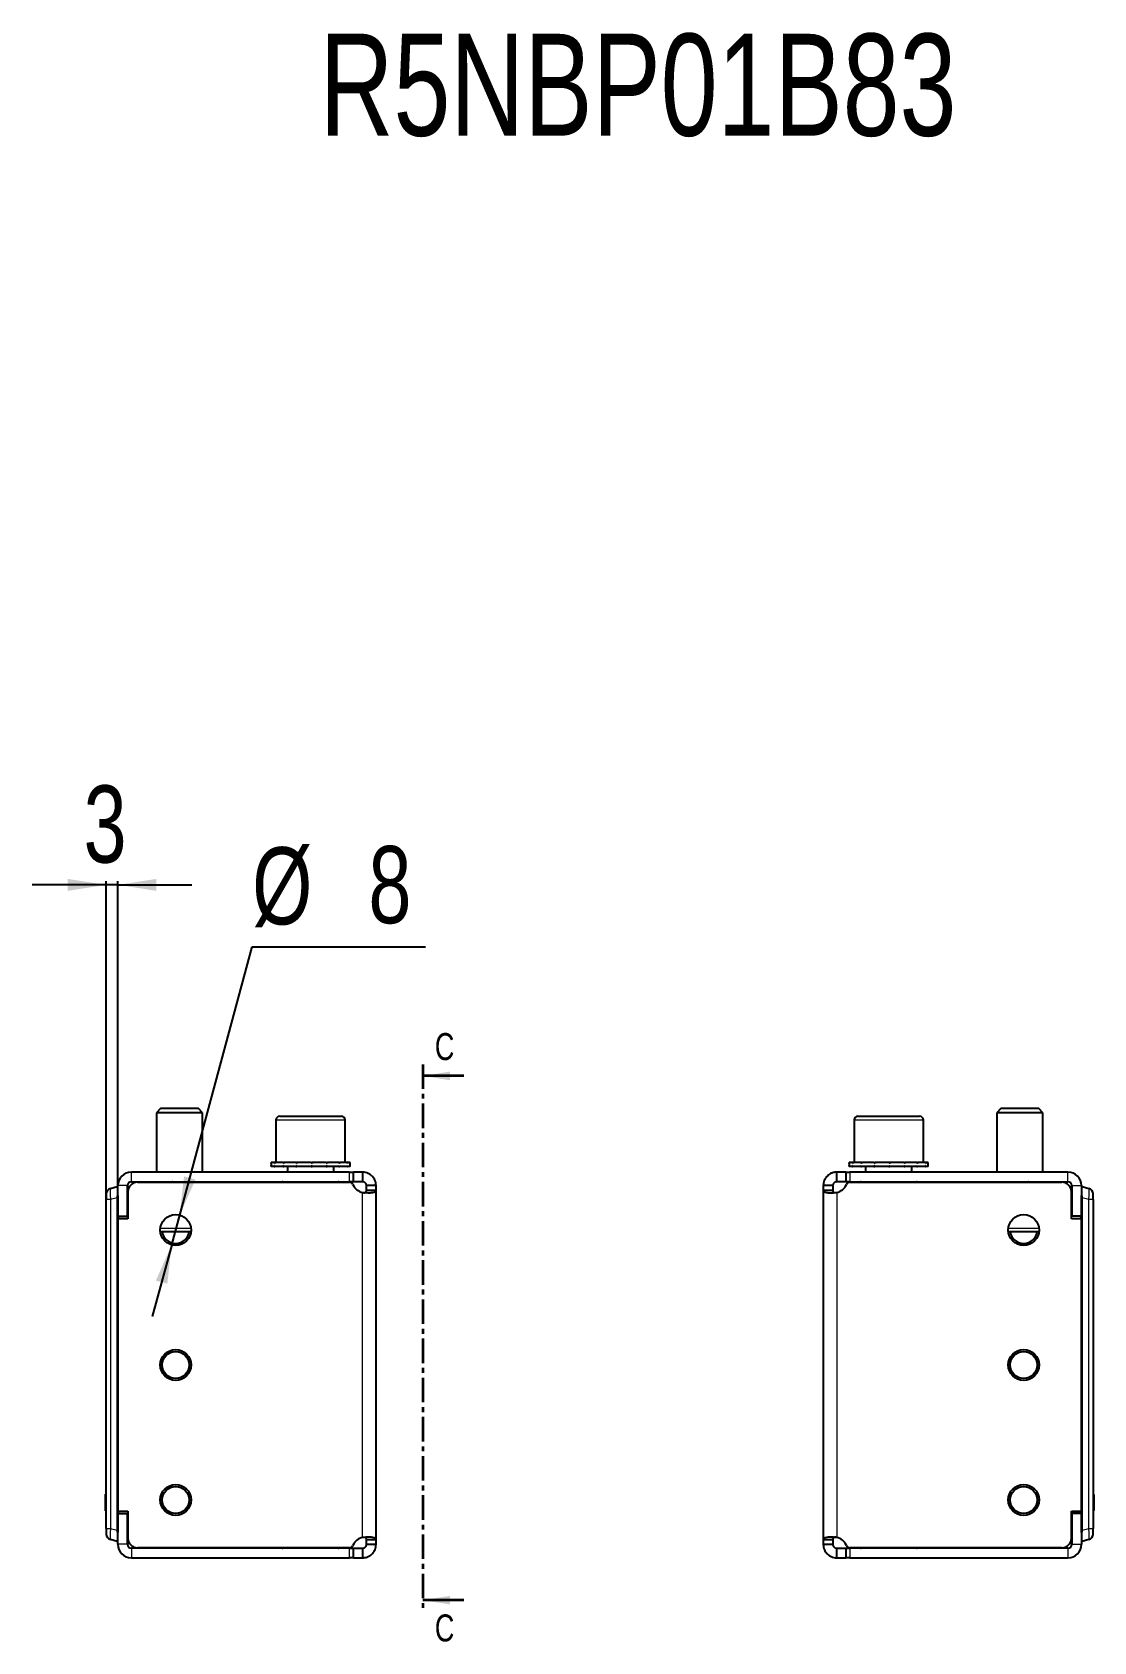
# Model space of a CAD drawing. Header units: millimetres. Extents: x -438 to 2930, y -370 to 591.
# Drawn here: x 961.7 to 1237.2, y 173.2 to 590.6 of the extents above; entities that cross this region are included whole.
import ezdxf

# ---------------------------------------------------------------- set-up
doc = ezdxf.new("R2010")
doc.units = ezdxf.units.MM
doc.linetypes.add('CENTER', pattern=[10.16, 6.35, -1.27, 1.27, -1.27])
doc.layers.add('FORMAT', color=7, linetype='Continuous')
doc.styles.add('SLDTEXTSTYLE0', font='TXT', dxfattribs={"width": 0.75})
doc.dimstyles.new('SLDDIMSTYLE1', dxfattribs={"dimtxt": 20, "dimasz": 10, "dimexe": 0, "dimexo": 0.0625, "dimgap": 5, "dimtad": 2, "dimdec": 1, "dimrnd": 1e-09, "dimzin": 12, "dimdsep": 46, "dimtxsty": 'SLDTEXTSTYLE0', "dimsah": 1, "dimcen": 0.09, "dimadec": 0, "dimazin": 3, "dimtfac": 1, "dimtmove": 0, "dimatfit": 0, "dimfxl": 0, "dimfrac": 2, "dimtolj": 1, "dimtzin": 12, "dimarcsym": 0})
doc.dimstyles.new('SLDDIMSTYLE2', dxfattribs={"dimtxt": 20, "dimasz": 10, "dimexe": 0, "dimexo": 0.0625, "dimgap": 5, "dimtad": 0, "dimtih": 1, "dimtoh": 1, "dimdec": 1, "dimrnd": 1e-09, "dimzin": 12, "dimdsep": 46, "dimtxsty": 'SLDTEXTSTYLE0', "dimsah": 1, "dimcen": 0, "dimadec": 0, "dimazin": 3, "dimtfac": 1, "dimtmove": 0, "dimatfit": 3, "dimfxl": 0, "dimfrac": 2, "dimtolj": 1, "dimtzin": 12, "dimarcsym": 0})

# ---------------------------------------------------------------- blocks, each defined once
blk = doc.blocks.new('_D_4')
at = {"layer": 'FORMAT'}
for p, q in [((980.96, 369.45), (961.73, 369.45)), ((980.96, 287.86), (980.96, 370.45)), ((983.96, 369.45), (980.96, 369.45)), ((983.96, 282.86), (983.96, 370.45)), ((983.96, 369.45), (1003.19, 369.45))]:
    blk.add_line(p, q, dxfattribs=at)
for points in [[(980.96, 369.45), (970.96, 370.99), (970.96, 367.91)], [(983.96, 369.45), (993.96, 367.91), (993.96, 370.99)]]:
    blk.add_solid(points, dxfattribs=at)
at = {"layer": 'FORMAT', "insert": (975.07, 395.23), "char_height": 20, "attachment_point": 1, "style": 'SLDTEXTSTYLE0'}
blk.add_mtext('3', dxfattribs=at)
blk = doc.blocks.new('_D_5')
at = {"layer": 'FORMAT'}
for p, q in [((1000, 283.81), (1018.81, 353.42)), ((1018.81, 353.42), (1063.75, 353.42)), ((997.92, 276.09), (1000, 283.81)), ((997.92, 276.09), (992.9, 257.52))]:
    blk.add_line(p, q, dxfattribs=at)
for points in [[(1000, 283.81), (1004.1, 293.06), (1001.13, 293.86)], [(997.92, 276.09), (993.83, 266.83), (996.8, 266.03)]]:
    blk.add_solid(points, dxfattribs=at)
at = {"layer": 'FORMAT', "char_height": 20, "attachment_point": 1, "style": 'SLDTEXTSTYLE0'}
for s, insert in [('%%c', (1018.81, 379.2)), ('8', (1048.97, 379.51))]:
    blk.add_mtext(s, dxfattribs=dict(at, insert=insert))

msp = doc.modelspace()

# ---------------------------------------------------------------- linework, layer by layer
at = {"color": 7, "linetype": 'CENTER', "lineweight": 35}
msp.add_line((1063.11, 322.91), (1063.11, 180.96), dxfattribs=at)
at = {"color": 7, "linetype": 'Continuous', "lineweight": 35}
for p, q in [((1073.75, 319.91), (1063.11, 319.91)), ((1073.75, 183.96), (1063.11, 183.96))]:
    msp.add_line(p, q, dxfattribs=at)
at = {"color": 7, "linetype": 'Continuous', "lineweight": 25}
for p, q in [((995.04, 311.45), (993.96, 310.37)), ((993.96, 310.37), (993.96, 294.95)), ((1005.96, 310.37), (993.96, 310.37)), ((1004.89, 311.45), (995.04, 311.45)), ((1005.96, 310.37), (1004.89, 311.45)), ((1005.96, 294.95), (1005.96, 310.37)), ((1025.96, 309.45), (1041.96, 309.45)), ((1175.96, 309.45), (1191.96, 309.45)), ((1213.04, 311.45), (1211.96, 310.37)), ((1211.96, 310.37), (1211.96, 294.95)), ((1223.96, 310.37), (1211.96, 310.37)), ((1222.89, 311.45), (1213.04, 311.45)), ((1223.96, 310.37), (1222.89, 311.45)), ((1223.96, 294.95), (1223.96, 310.37)), ((1024.96, 308.45), (1024.96, 297.45)), ((1042.96, 297.45), (1042.96, 308.45)), ((1174.96, 308.45), (1174.96, 297.45)), ((1192.96, 297.45), (1192.96, 308.45)), ((1023.71, 297.45), (1023.71, 296.45)), ((1023.71, 297.45), (1023.72, 297.45)), ((1023.71, 296.45), (1023.72, 296.45)), ((1023.72, 297.45), (1023.72, 297.2)), ((1024.55, 297.45), (1023.72, 297.45)), ((1023.72, 296.45), (1023.72, 296.7)), ((1024.55, 296.45), (1023.72, 296.45)), ((1024.55, 297.45), (1024.65, 297.45)), ((1024.55, 296.45), (1024.65, 296.45)), ((1024.65, 297.45), (1024.65, 297.2)), ((1026.81, 297.45), (1024.65, 297.45)), ((1024.65, 296.45), (1024.65, 296.7)), ((1026.81, 296.45), (1024.65, 296.45)), ((1026.81, 297.45), (1026.99, 297.45)), ((1026.81, 296.45), (1026.99, 296.45)), ((1026.99, 297.45), (1026.99, 297.2)), ((1030.17, 297.45), (1026.99, 297.45)), ((1026.99, 296.45), (1026.99, 296.7)), ((1030.17, 296.45), (1026.99, 296.45)), ((1027.96, 296.45), (1027.96, 294.95)), ((1030.17, 297.45), (1030.4, 297.45)), ((1030.17, 296.45), (1030.4, 296.45)), ((1030.4, 297.45), (1030.4, 297.2)), ((1034.1, 297.45), (1030.4, 297.45)), ((1030.4, 296.45), (1030.4, 296.7)), ((1034.1, 296.45), (1030.4, 296.45)), ((1034.1, 297.45), (1034.18, 297.45)), ((1034.1, 296.45), (1034.26, 296.45)), ((1034.26, 296.45), (1034.35, 296.45)), ((1034.3, 297.45), (1034.35, 297.45)), ((1034.35, 297.45), (1034.35, 297.2)), ((1038.01, 297.45), (1034.35, 297.45)), ((1034.35, 296.45), (1034.35, 296.7)), ((1038.01, 296.45), (1034.35, 296.45)), ((1038.01, 297.45), (1038.24, 297.45)), ((1038.01, 296.45), (1038.24, 296.45)), ((1038.24, 297.45), (1038.24, 297.2)), ((1041.31, 297.45), (1038.24, 297.45)), ((1038.24, 296.45), (1038.24, 296.7)), ((1041.31, 296.45), (1038.24, 296.45)), ((1039.96, 294.95), (1039.96, 296.45)), ((1041.31, 297.45), (1041.48, 297.45)), ((1041.31, 296.45), (1041.48, 296.45)), ((1041.48, 297.45), (1041.48, 297.2)), ((1043.48, 297.45), (1041.48, 297.45)), ((1041.48, 296.45), (1041.48, 296.7)), ((1043.48, 296.45), (1041.48, 296.45)), ((1043.48, 297.45), (1043.57, 297.45)), ((1043.48, 296.45), (1043.57, 296.45)), ((1043.57, 297.45), (1043.57, 297.2)), ((1044.21, 297.45), (1043.57, 297.45)), ((1043.57, 296.45), (1043.57, 296.7)), ((1044.21, 296.45), (1043.57, 296.45)), ((1044.21, 296.45), (1044.21, 297.45)), ((1173.71, 297.45), (1173.71, 296.45)), ((1173.71, 297.45), (1173.72, 297.45)), ((1173.71, 296.45), (1173.72, 296.45)), ((1173.72, 297.45), (1173.72, 297.2)), ((1174.51, 297.45), (1173.72, 297.45)), ((1173.72, 296.45), (1173.72, 296.7)), ((1174.51, 296.45), (1173.72, 296.45)), ((1174.51, 297.45), (1174.61, 297.45)), ((1174.51, 296.45), (1174.61, 296.45)), ((1174.61, 297.45), (1174.61, 297.2)), ((1176.75, 297.45), (1174.61, 297.45)), ((1174.61, 296.45), (1174.61, 296.7)), ((1176.75, 296.45), (1174.61, 296.45)), ((1176.75, 297.45), (1176.93, 297.45)), ((1176.75, 296.45), (1176.93, 296.45)), ((1176.93, 297.45), (1176.93, 297.2)), ((1180.09, 297.45), (1176.93, 297.45)), ((1176.93, 296.45), (1176.93, 296.7)), ((1180.09, 296.45), (1176.93, 296.45)), ((1177.96, 296.45), (1177.96, 294.95)), ((1180.09, 297.45), (1180.32, 297.45)), ((1180.09, 296.45), (1180.32, 296.45)), ((1180.32, 297.45), (1180.32, 297.2)), ((1184.01, 297.45), (1180.32, 297.45)), ((1180.32, 296.45), (1180.32, 296.7)), ((1184.01, 296.45), (1180.32, 296.45)), ((1184.01, 297.45), (1184.1, 297.45)), ((1184.01, 296.45), (1184.19, 296.45)), ((1184.19, 296.45), (1184.26, 296.45)), ((1184.23, 297.45), (1184.26, 297.45)), ((1184.26, 297.45), (1184.26, 297.2)), ((1187.93, 297.45), (1184.26, 297.45)), ((1184.26, 296.45), (1184.26, 296.7)), ((1187.93, 296.45), (1184.26, 296.45)), ((1187.93, 297.45), (1188.16, 297.45)), ((1187.93, 296.45), (1188.16, 296.45)), ((1188.16, 297.45), (1188.16, 297.2)), ((1191.25, 297.45), (1188.16, 297.45)), ((1188.16, 296.45), (1188.16, 296.7)), ((1191.25, 296.45), (1188.16, 296.45)), ((1189.96, 294.95), (1189.96, 296.45)), ((1191.25, 297.45), (1191.42, 297.45)), ((1191.25, 296.45), (1191.42, 296.45)), ((1191.42, 297.45), (1191.42, 297.2)), ((1193.45, 297.45), (1191.42, 297.45)), ((1191.42, 296.45), (1191.42, 296.7)), ((1193.45, 296.45), (1191.42, 296.45)), ((1193.45, 297.45), (1193.54, 297.45)), ((1193.45, 296.45), (1193.54, 296.45)), ((1193.54, 297.45), (1193.54, 297.2)), ((1194.21, 297.45), (1193.54, 297.45)), ((1193.54, 296.45), (1193.54, 296.7)), ((1194.21, 296.45), (1193.54, 296.45)), ((1194.21, 296.45), (1194.21, 297.45)), ((1044.06, 294.95), (987.46, 294.95)), ((987.46, 292.45), (1044.06, 292.45)), ((989.06, 292.35), (1044.04, 292.35)), ((989.71, 292.45), (989.71, 292.35)), ((990, 292.45), (990, 292.35)), ((991.69, 292.45), (991.69, 292.35)), ((994.64, 292.45), (994.64, 292.35)), ((998.39, 292.45), (998.39, 292.35)), ((1002.39, 292.45), (1002.39, 292.35)), ((1006.02, 292.45), (1006.02, 292.35)), ((1008.72, 292.45), (1008.72, 292.35)), ((1010.09, 292.45), (1010.09, 292.35)), ((1010.21, 292.35), (1010.21, 292.45)), ((1044.06, 294.95), (1045.06, 294.95)), ((1045.06, 292.45), (1044.06, 292.45)), ((1047.46, 292.45), (1045.05, 292.45)), ((1045.06, 292.45), (1045.06, 294.95)), ((1047.46, 294.95), (1045.06, 294.95)), ((1047.46, 294.95), (1047.46, 292.45)), ((1170.46, 292.45), (1170.46, 294.95)), ((1172.86, 294.95), (1170.46, 294.95)), ((1172.87, 292.45), (1170.46, 292.45)), ((1172.86, 294.95), (1172.86, 292.45)), ((1172.86, 294.95), (1173.86, 294.95)), ((1173.86, 292.45), (1172.86, 292.45)), ((1230.46, 294.95), (1173.86, 294.95)), ((1173.86, 292.45), (1230.46, 292.45)), ((1173.89, 292.35), (1228.86, 292.35)), ((1207.71, 292.45), (1207.71, 292.35)), ((1208, 292.45), (1208, 292.35)), ((1209.69, 292.45), (1209.69, 292.35)), ((1212.64, 292.45), (1212.64, 292.35)), ((1216.39, 292.45), (1216.39, 292.35)), ((1220.39, 292.45), (1220.39, 292.35)), ((1224.02, 292.45), (1224.02, 292.35)), ((1226.72, 292.45), (1226.72, 292.35)), ((1228.09, 292.45), (1228.09, 292.35)), ((1228.21, 292.35), (1228.21, 292.45)), ((980.96, 289.3), (980.96, 287.85)), ((982.07, 290.74), (983.76, 291.2)), ((983.76, 291.2), (983.96, 291.2)), ((983.76, 288.3), (983.76, 202.1)), ((983.96, 283.5), (983.96, 291.45)), ((983.96, 288.92), (983.96, 201.47)), ((986.46, 283.5), (986.46, 291.45)), ((986.56, 289.85), (986.56, 282.85)), ((1050.96, 291.45), (1048.46, 291.45)), ((1048.46, 290.23), (1048.46, 291.45)), ((1050.96, 290.23), (1048.46, 290.23)), ((1050.96, 290.23), (1050.96, 291.45)), ((1050.96, 199.67), (1050.96, 290.23)), ((1166.96, 291.45), (1166.96, 290.23)), ((1169.46, 291.45), (1166.96, 291.45)), ((1169.46, 290.23), (1166.96, 290.23)), ((1166.96, 290.23), (1166.96, 199.67)), ((1169.46, 291.45), (1169.46, 290.23)), ((1231.36, 282.85), (1231.36, 289.85)), ((1231.46, 291.45), (1231.46, 283.5)), ((1233.96, 291.45), (1233.96, 283.5)), ((1233.96, 291.2), (1234.16, 291.2)), ((1233.96, 201.47), (1233.96, 288.92)), ((1234.16, 291.2), (1235.85, 290.74)), ((1234.16, 202.1), (1234.16, 288.3)), ((1236.96, 287.85), (1236.96, 289.3)), ((980.96, 213.4), (980.96, 287.85)), ((986.56, 284.43), (986.46, 284.21)), ((1231.36, 284.43), (1231.46, 284.21)), ((1236.96, 287.85), (1236.96, 213.4)), ((983.96, 283.5), (986.46, 283.5)), ((983.96, 207.05), (983.96, 282.85)), ((986.56, 282.85), (983.96, 282.85)), ((1233.96, 282.85), (1231.36, 282.85)), ((1233.96, 283.5), (1231.46, 283.5)), ((1233.96, 282.85), (1233.96, 207.05)), ((1002.93, 279.45), (994.99, 279.45)), ((1222.93, 279.45), (1214.99, 279.45)), ((980.96, 205.2), (980.96, 213.4)), ((1236.96, 213.4), (1236.96, 205.2)), ((980.76, 211.45), (980.96, 211.45)), ((980.76, 211.1), (980.96, 211.1)), ((980.76, 210.38), (980.76, 211.1)), ((980.76, 210.38), (980.96, 210.38)), ((980.76, 209.43), (980.76, 209.54)), ((1237.16, 211.45), (1236.96, 211.45)), ((1237.16, 211.42), (1236.96, 211.42)), ((1237.16, 211.4), (1236.96, 211.4)), ((1237.16, 210.96), (1237.16, 207.64)), ((980.76, 207.97), (980.96, 207.97)), ((980.76, 207.43), (980.76, 207.97)), ((980.76, 207.43), (980.96, 207.43)), ((980.76, 207.14), (980.96, 207.14)), ((980.96, 202.55), (980.96, 205.2)), ((983.96, 207.05), (986.56, 207.05)), ((983.96, 206.4), (986.46, 206.4)), ((983.96, 198.45), (983.96, 206.4)), ((986.46, 198.45), (986.46, 206.4)), ((986.56, 205.97), (986.46, 206.18)), ((986.56, 207.05), (986.56, 200.05)), ((1231.36, 207.05), (1233.96, 207.05)), ((1231.36, 200.05), (1231.36, 207.05)), ((1231.36, 205.97), (1231.46, 206.18)), ((1231.46, 206.4), (1231.46, 198.45)), ((1233.96, 206.4), (1231.46, 206.4)), ((1233.96, 206.4), (1233.96, 198.45)), ((1237.16, 207.2), (1236.96, 207.2)), ((1237.16, 207.14), (1236.96, 207.14)), ((1236.96, 205.2), (1236.96, 202.55)), ((980.96, 202.55), (980.96, 201.1)), ((1236.96, 201.1), (1236.96, 202.55)), ((983.76, 199.2), (982.07, 199.65)), ((983.96, 199.2), (983.76, 199.2)), ((1044.06, 197.45), (987.46, 197.45)), ((1044.04, 197.55), (989.06, 197.55)), ((1044.06, 197.45), (1045.06, 197.45)), ((1045.06, 194.95), (1045.06, 197.45)), ((1045.06, 197.45), (1047.46, 197.45)), ((1047.46, 197.45), (1047.46, 194.95)), ((1048.46, 199.67), (1050.96, 199.67)), ((1048.46, 198.45), (1048.46, 199.67)), ((1048.46, 198.45), (1050.96, 198.45)), ((1050.96, 198.45), (1050.96, 199.67)), ((1166.96, 199.67), (1169.46, 199.67)), ((1166.96, 199.67), (1166.96, 198.45)), ((1166.96, 198.45), (1169.46, 198.45)), ((1169.46, 199.67), (1169.46, 198.45)), ((1170.46, 194.95), (1170.46, 197.45)), ((1170.46, 197.45), (1172.86, 197.45)), ((1172.86, 197.45), (1172.86, 194.95)), ((1172.86, 197.45), (1173.86, 197.45)), ((1230.46, 197.45), (1173.86, 197.45)), ((1228.86, 197.55), (1173.89, 197.55)), ((1234.16, 199.2), (1233.96, 199.2)), ((1235.85, 199.65), (1234.16, 199.2)), ((987.46, 194.95), (1044.06, 194.95)), ((1045.06, 194.95), (1044.06, 194.95)), ((1045.06, 194.95), (1047.46, 194.95)), ((1170.46, 194.95), (1172.86, 194.95)), ((1173.86, 194.95), (1172.86, 194.95)), ((1173.86, 194.95), (1230.46, 194.95))]:
    msp.add_line(p, q, dxfattribs=at)
at = {"color": 8, "linetype": 'Continuous', "lineweight": 18}
for p, q in [((1042.96, 308.45), (1024.96, 308.45)), ((1192.96, 308.45), (1174.96, 308.45)), ((987.46, 292.45), (987.46, 294.95)), ((1044.06, 292.45), (1044.06, 294.95)), ((1173.86, 294.95), (1173.86, 292.45)), ((1230.46, 292.45), (1230.46, 294.95)), ((983.76, 288.3), (982.07, 287.85)), ((986.46, 291.45), (983.96, 291.45)), ((1047.46, 200.22), (1047.46, 289.67)), ((1170.46, 289.67), (1170.46, 200.22)), ((1231.46, 291.45), (1233.96, 291.45)), ((1235.85, 287.85), (1234.16, 288.3)), ((982.07, 287.85), (980.96, 287.85)), ((982.07, 287.85), (982.07, 202.55)), ((1235.85, 202.55), (1235.85, 287.85)), ((1236.96, 287.85), (1235.85, 287.85)), ((984.16, 283.5), (984.16, 282.85)), ((994.99, 280.45), (1002.93, 280.45)), ((1214.99, 280.45), (1222.93, 280.45)), ((1233.76, 282.85), (1233.76, 283.5)), ((980.76, 209.25), (980.96, 209.25)), ((1237.16, 210.96), (1236.96, 210.96)), ((984.16, 207.05), (984.16, 206.4)), ((1233.76, 206.4), (1233.76, 207.05)), ((1237.16, 207.64), (1236.96, 207.64)), ((980.96, 202.55), (982.07, 202.55)), ((982.07, 202.55), (983.76, 202.1)), ((1234.16, 202.1), (1235.85, 202.55)), ((1235.85, 202.55), (1236.96, 202.55)), ((986.46, 198.45), (983.96, 198.45)), ((987.46, 197.45), (987.46, 194.95)), ((1044.06, 194.95), (1044.06, 197.45)), ((1173.86, 197.45), (1173.86, 194.95)), ((1230.46, 197.45), (1230.46, 194.95)), ((1231.46, 198.45), (1233.96, 198.45))]:
    msp.add_line(p, q, dxfattribs=at)
at = {"color": 7, "linetype": 'Continuous', "lineweight": 25}
for centre, radius in [((998.96, 279.95), 4), ((1218.96, 279.95), 4), ((998.96, 244.95), 4), ((998.96, 244.95), 3.5), ((1218.96, 244.95), 4), ((1218.96, 244.95), 3.5), ((998.96, 209.95), 4), ((998.96, 209.95), 3.5), ((1218.96, 209.95), 4), ((1218.96, 209.95), 3.5)]:
    msp.add_circle(centre, radius, dxfattribs=at)
for centre, radius, start, end in [((1025.96, 308.45), 1, 90, 180), ((1041.96, 308.45), 1, 0, 90), ((1175.96, 308.45), 1, 90, 180), ((1191.96, 308.45), 1, 0, 90), ((987.46, 291.45), 3.5, 90, 180), ((987.46, 291.45), 1, 90, 180), ((989.06, 289.85), 2.5, 90, 180), ((1026.61, 292.1), 0.35, 45.5847, 90), ((1041.31, 292.1), 0.35, 90, 134.4153), ((1044.04, 291.35), 1, 22.8854, 90), ((1173.89, 291.35), 1, 90, 157.1146), ((1176.61, 292.1), 0.35, 45.5847, 90), ((1191.31, 292.1), 0.35, 90, 134.4153), ((1228.86, 289.85), 2.5, 360, 90), ((1230.46, 291.45), 3.5, 0, 90), ((1230.46, 291.45), 1, 0, 90), ((982.46, 289.3), 1.5, 105, 180), ((1048.18, 293.1), 3.5, 202.8854, 258.1052), ((1169.74, 293.1), 3.5, 281.8948, 337.1146), ((1235.46, 289.3), 1.5, 0, 75), ((998.96, 279.95), 3.5, 188.2132, 351.7868), ((1218.96, 279.95), 3.5, 188.2132, 351.7868), ((982.46, 201.1), 1.5, 180, 255), ((1235.46, 201.1), 1.5, 285, 0), ((987.46, 198.45), 3.5, 180, 270), ((987.46, 198.45), 1, 180, 270), ((989.06, 200.05), 2.5, 180, 270), ((1026.61, 197.8), 0.35, 270, 314.4153), ((1041.31, 197.8), 0.35, 225.5847, 270), ((1044.04, 198.55), 1, 270, 337.1146), ((1048.18, 196.8), 3.5, 101.8948, 157.1146), ((1169.74, 196.8), 3.5, 22.8854, 78.1052), ((1173.89, 198.55), 1, 202.8854, 270), ((1176.61, 197.8), 0.35, 270, 314.4153), ((1191.31, 197.8), 0.35, 225.5847, 270), ((1228.86, 200.05), 2.5, 270, 0), ((1230.46, 198.45), 1, 270, 360), ((1230.46, 198.45), 3.5, 270, 360)]:
    msp.add_arc(centre, radius, start, end, dxfattribs=at)
at = {"color": 8, "linetype": 'Continuous', "lineweight": 18}
for centre, major_axis, start_param, end_param in [((982.46, 287.74), (-0.38, 3), 0.016741, 1.520499), ((1235.46, 287.74), (0.38, 3), 4.762686, 6.266445), ((982.46, 202.65), (0.38, 3), 1.621093, 3.124852), ((1235.46, 202.65), (-0.38, 3), 3.158333, 4.662092)]:
    msp.add_ellipse(centre, major_axis=major_axis, ratio=0.123038, start_param=start_param, end_param=end_param, dxfattribs=at)
at = {"color": 7, "linetype": 'Continuous', "lineweight": 25}
for centre, major_axis, start_param, end_param in [((995.35, 291.2), (-11.57, -3.1), 6.030113, 6.216148), ((1222.57, 291.2), (11.57, -3.1), 0.067037, 0.253072), ((995.35, 199.2), (-11.57, 3.1), 0.067037, 0.253072), ((1222.57, 199.2), (11.57, 3.1), 6.030113, 6.216148)]:
    msp.add_ellipse(centre, major_axis=major_axis, ratio=0.250563, start_param=start_param, end_param=end_param, dxfattribs=at)
for points, knots in [([(1023.72, 297.2), (1023.72, 297.24), (1023.72, 297.3), (1023.71, 297.38), (1023.71, 297.43), (1023.71, 297.45)], [0, 0, 0, 0, 0.499981, 0.749988, 1, 1, 1, 1]), ([(1023.71, 296.45), (1023.71, 296.47), (1023.71, 296.51), (1023.72, 296.59), (1023.72, 296.66), (1023.72, 296.7)], [0, 0, 0, 0, 0.2501401, 0.5002802, 1, 1, 1, 1]), ([(1024.65, 297.2), (1024.63, 297.24), (1024.6, 297.3), (1024.57, 297.38), (1024.55, 297.43), (1024.55, 297.45)], [0, 0, 0, 0, 0.499981, 0.749988, 1, 1, 1, 1]), ([(1024.55, 296.45), (1024.55, 296.47), (1024.57, 296.51), (1024.6, 296.59), (1024.63, 296.66), (1024.65, 296.7)], [0, 0, 0, 0, 0.25014, 0.50028, 1, 1, 1, 1]), ([(1026.99, 297.2), (1026.96, 297.24), (1026.92, 297.3), (1026.86, 297.38), (1026.83, 297.43), (1026.81, 297.45)], [0, 0, 0, 0, 0.499981, 0.749988, 1, 1, 1, 1]), ([(1026.81, 296.45), (1026.83, 296.47), (1026.86, 296.51), (1026.92, 296.59), (1026.96, 296.66), (1026.99, 296.7)], [0, 0, 0, 0, 0.25014, 0.50028, 1, 1, 1, 1]), ([(1030.4, 297.2), (1030.36, 297.24), (1030.3, 297.3), (1030.23, 297.38), (1030.19, 297.43), (1030.17, 297.45)], [0, 0, 0, 0, 0.499981, 0.749988, 1, 1, 1, 1]), ([(1030.17, 296.45), (1030.19, 296.47), (1030.23, 296.51), (1030.3, 296.59), (1030.36, 296.66), (1030.4, 296.7)], [0, 0, 0, 0, 0.25014, 0.50028, 1, 1, 1, 1]), ([(1034.35, 297.2), (1034.31, 297.24), (1034.25, 297.3), (1034.16, 297.38), (1034.12, 297.43), (1034.1, 297.45)], [0, 0, 0, 0, 0.499981, 0.749988, 1, 1, 1, 1]), ([(1034.1, 296.45), (1034.12, 296.47), (1034.16, 296.51), (1034.25, 296.59), (1034.31, 296.66), (1034.35, 296.7)], [0, 0, 0, 0, 0.25014, 0.50028, 1, 1, 1, 1]), ([(1034.35, 297.2), (1034.33, 297.27), (1034.3, 297.4), (1034.27, 297.43), (1034.26, 297.45)], [0, 0, 0, 0, 0.561794, 1, 1, 1, 1]), ([(1034.35, 296.7), (1034.33, 296.62), (1034.3, 296.49), (1034.27, 296.46), (1034.26, 296.45)], [0, 0, 0, 0, 0.561794, 1, 1, 1, 1]), ([(1038.24, 297.2), (1038.2, 297.24), (1038.15, 297.3), (1038.07, 297.38), (1038.03, 297.43), (1038.01, 297.45)], [0, 0, 0, 0, 0.4999808, 0.7499881, 1, 1, 1, 1]), ([(1038.01, 296.45), (1038.03, 296.47), (1038.07, 296.51), (1038.15, 296.59), (1038.2, 296.66), (1038.24, 296.7)], [0, 0, 0, 0, 0.25014, 0.50028, 1, 1, 1, 1]), ([(1041.48, 297.2), (1041.45, 297.24), (1041.41, 297.3), (1041.35, 297.38), (1041.32, 297.43), (1041.31, 297.45)], [0, 0, 0, 0, 0.499981, 0.749988, 1, 1, 1, 1]), ([(1041.31, 296.45), (1041.32, 296.47), (1041.35, 296.51), (1041.41, 296.59), (1041.45, 296.66), (1041.48, 296.7)], [0, 0, 0, 0, 0.25014, 0.50028, 1, 1, 1, 1]), ([(1043.57, 297.2), (1043.56, 297.24), (1043.54, 297.3), (1043.51, 297.38), (1043.49, 297.43), (1043.48, 297.45)], [0, 0, 0, 0, 0.499981, 0.749988, 1, 1, 1, 1]), ([(1043.48, 296.45), (1043.49, 296.47), (1043.51, 296.51), (1043.54, 296.59), (1043.56, 296.66), (1043.57, 296.7)], [0, 0, 0, 0, 0.25014, 0.50028, 1, 1, 1, 1]), ([(1173.72, 297.2), (1173.71, 297.24), (1173.71, 297.3), (1173.71, 297.38), (1173.71, 297.43), (1173.71, 297.45)], [0, 0, 0, 0, 0.499981, 0.749988, 1, 1, 1, 1]), ([(1173.71, 296.45), (1173.71, 296.47), (1173.71, 296.51), (1173.71, 296.59), (1173.71, 296.66), (1173.72, 296.7)], [0, 0, 0, 0, 0.25014, 0.50028, 1, 1, 1, 1]), ([(1174.61, 297.2), (1174.59, 297.24), (1174.57, 297.3), (1174.54, 297.38), (1174.52, 297.43), (1174.51, 297.45)], [0, 0, 0, 0, 0.499981, 0.749988, 1, 1, 1, 1]), ([(1174.51, 296.45), (1174.52, 296.47), (1174.54, 296.51), (1174.57, 296.59), (1174.59, 296.66), (1174.61, 296.7)], [0, 0, 0, 0, 0.2501401, 0.5002802, 1, 1, 1, 1]), ([(1176.93, 297.2), (1176.9, 297.24), (1176.85, 297.3), (1176.79, 297.38), (1176.77, 297.43), (1176.75, 297.45)], [0, 0, 0, 0, 0.499981, 0.749988, 1, 1, 1, 1]), ([(1176.75, 296.45), (1176.77, 296.47), (1176.79, 296.51), (1176.85, 296.59), (1176.9, 296.66), (1176.93, 296.7)], [0, 0, 0, 0, 0.2501401, 0.5002802, 1, 1, 1, 1]), ([(1180.32, 297.2), (1180.28, 297.24), (1180.22, 297.3), (1180.14, 297.38), (1180.11, 297.43), (1180.09, 297.45)], [0, 0, 0, 0, 0.499981, 0.749988, 1, 1, 1, 1]), ([(1180.09, 296.45), (1180.11, 296.47), (1180.14, 296.51), (1180.22, 296.59), (1180.28, 296.66), (1180.32, 296.7)], [0, 0, 0, 0, 0.25014, 0.50028, 1, 1, 1, 1]), ([(1184.26, 297.2), (1184.22, 297.24), (1184.16, 297.3), (1184.08, 297.38), (1184.03, 297.43), (1184.01, 297.45)], [0, 0, 0, 0, 0.499981, 0.749988, 1, 1, 1, 1]), ([(1184.01, 296.45), (1184.03, 296.47), (1184.08, 296.51), (1184.16, 296.59), (1184.22, 296.66), (1184.26, 296.7)], [0, 0, 0, 0, 0.25014, 0.50028, 1, 1, 1, 1]), ([(1184.26, 297.2), (1184.25, 297.27), (1184.22, 297.4), (1184.2, 297.43), (1184.19, 297.45)], [0, 0, 0, 0, 0.561794, 1, 1, 1, 1]), ([(1184.26, 296.7), (1184.25, 296.62), (1184.22, 296.49), (1184.2, 296.46), (1184.19, 296.45)], [0, 0, 0, 0, 0.561794, 1, 1, 1, 1]), ([(1188.16, 297.2), (1188.12, 297.24), (1188.07, 297.3), (1187.99, 297.38), (1187.95, 297.43), (1187.93, 297.45)], [0, 0, 0, 0, 0.499981, 0.749988, 1, 1, 1, 1]), ([(1187.93, 296.45), (1187.95, 296.47), (1187.99, 296.51), (1188.07, 296.59), (1188.12, 296.66), (1188.16, 296.7)], [0, 0, 0, 0, 0.25014, 0.50028, 1, 1, 1, 1]), ([(1191.42, 297.2), (1191.39, 297.24), (1191.35, 297.3), (1191.29, 297.38), (1191.26, 297.43), (1191.25, 297.45)], [0, 0, 0, 0, 0.499981, 0.749988, 1, 1, 1, 1]), ([(1191.25, 296.45), (1191.26, 296.47), (1191.29, 296.51), (1191.35, 296.59), (1191.39, 296.66), (1191.42, 296.7)], [0, 0, 0, 0, 0.2501401, 0.5002802, 1, 1, 1, 1]), ([(1193.54, 297.2), (1193.53, 297.24), (1193.5, 297.3), (1193.47, 297.38), (1193.46, 297.43), (1193.45, 297.45)], [0, 0, 0, 0, 0.499981, 0.749988, 1, 1, 1, 1]), ([(1193.45, 296.45), (1193.46, 296.47), (1193.47, 296.51), (1193.5, 296.59), (1193.53, 296.66), (1193.54, 296.7)], [0, 0, 0, 0, 0.25014, 0.50028, 1, 1, 1, 1]), ([(989.97, 292.35), (989.97, 292.36), (989.96, 292.39), (989.95, 292.43), (989.95, 292.45)], [0, 0, 0, 0, 0.374848, 1, 1, 1, 1]), ([(991.6, 292.35), (991.6, 292.36), (991.58, 292.39), (991.56, 292.43), (991.55, 292.45)], [0, 0, 0, 0, 0.374848, 1, 1, 1, 1]), ([(994.51, 292.35), (994.5, 292.36), (994.47, 292.39), (994.44, 292.43), (994.43, 292.45)], [0, 0, 0, 0, 0.374848, 1, 1, 1, 1]), ([(998.25, 292.35), (998.23, 292.36), (998.2, 292.39), (998.17, 292.43), (998.15, 292.45)], [0, 0, 0, 0, 0.374848, 1, 1, 1, 1]), ([(1002.24, 292.35), (1002.23, 292.36), (1002.2, 292.39), (1002.17, 292.43), (1002.15, 292.45)], [0, 0, 0, 0, 0.374848, 1, 1, 1, 1]), ([(1005.89, 292.35), (1005.88, 292.36), (1005.86, 292.39), (1005.83, 292.43), (1005.81, 292.45)], [0, 0, 0, 0, 0.374848, 1, 1, 1, 1]), ([(1008.64, 292.35), (1008.63, 292.36), (1008.62, 292.39), (1008.6, 292.43), (1008.59, 292.45)], [0, 0, 0, 0, 0.374848, 1, 1, 1, 1]), ([(1010.07, 292.35), (1010.06, 292.36), (1010.06, 292.39), (1010.05, 292.43), (1010.05, 292.45)], [0, 0, 0, 0, 0.374848, 1, 1, 1, 1]), ([(1050.96, 291.45), (1050.94, 291.71), (1050.91, 292.2), (1050.63, 293.02), (1050.17, 293.73), (1049.54, 294.29), (1048.92, 294.65), (1048.22, 294.9), (1047.72, 294.93), (1047.46, 294.95)], [0, 0, 0, 0, 0.144067, 0.271276, 0.474907, 0.597997, 0.726338, 0.860245, 1, 1, 1, 1]), ([(1048.46, 291.45), (1048.45, 291.59), (1048.43, 291.78), (1048.3, 292), (1048.19, 292.14), (1048.05, 292.26), (1047.88, 292.36), (1047.67, 292.43), (1047.53, 292.44), (1047.46, 292.45)], [0, 0, 0, 0, 0.2941026, 0.4063735, 0.4970139, 0.6118531, 0.7316911, 0.860101, 1, 1, 1, 1]), ([(1170.46, 294.95), (1170.17, 294.93), (1169.61, 294.89), (1168.71, 294.53), (1167.83, 293.86), (1167.11, 292.76), (1167.01, 291.89), (1166.96, 291.45)], [0, 0, 0, 0, 0.16069, 0.3013121, 0.5219513, 0.7535732, 1, 1, 1, 1]), ([(1170.46, 292.45), (1170.38, 292.44), (1170.22, 292.43), (1170.01, 292.35), (1169.85, 292.25), (1169.72, 292.12), (1169.61, 291.98), (1169.49, 291.75), (1169.47, 291.57), (1169.46, 291.45)], [0, 0, 0, 0, 0.156786, 0.290809, 0.403501, 0.497298, 0.607133, 0.726181, 1, 1, 1, 1]), ([(1207.97, 292.35), (1207.97, 292.36), (1207.96, 292.39), (1207.95, 292.43), (1207.95, 292.45)], [0, 0, 0, 0, 0.374848, 1, 1, 1, 1]), ([(1209.6, 292.35), (1209.6, 292.36), (1209.58, 292.39), (1209.56, 292.43), (1209.55, 292.45)], [0, 0, 0, 0, 0.374848, 1, 1, 1, 1]), ([(1212.51, 292.35), (1212.5, 292.36), (1212.47, 292.39), (1212.44, 292.43), (1212.43, 292.45)], [0, 0, 0, 0, 0.374848, 1, 1, 1, 1]), ([(1216.25, 292.35), (1216.23, 292.36), (1216.2, 292.39), (1216.17, 292.43), (1216.15, 292.45)], [0, 0, 0, 0, 0.374848, 1, 1, 1, 1]), ([(1220.24, 292.35), (1220.23, 292.36), (1220.2, 292.39), (1220.17, 292.43), (1220.15, 292.45)], [0, 0, 0, 0, 0.374848, 1, 1, 1, 1]), ([(1223.89, 292.35), (1223.88, 292.36), (1223.86, 292.39), (1223.83, 292.43), (1223.81, 292.45)], [0, 0, 0, 0, 0.374848, 1, 1, 1, 1]), ([(1226.64, 292.35), (1226.63, 292.36), (1226.62, 292.39), (1226.6, 292.43), (1226.59, 292.45)], [0, 0, 0, 0, 0.374848, 1, 1, 1, 1]), ([(1228.07, 292.35), (1228.06, 292.36), (1228.06, 292.39), (1228.05, 292.43), (1228.05, 292.45)], [0, 0, 0, 0, 0.374848, 1, 1, 1, 1]), ([(1047.46, 289.67), (1047.78, 289.66), (1048.37, 289.63), (1049.31, 289.61), (1050.18, 289.65), (1050.84, 289.87), (1050.92, 290.1), (1050.96, 290.23)], [0, 0, 0, 0, 0.17084, 0.319217, 0.548103, 0.767822, 1, 1, 1, 1]), ([(1047.46, 289.67), (1047.55, 289.66), (1047.72, 289.63), (1047.94, 289.62), (1048.11, 289.63), (1048.23, 289.68), (1048.33, 289.77), (1048.44, 289.94), (1048.45, 290.11), (1048.46, 290.23)], [0, 0, 0, 0, 0.154359, 0.287283, 0.400435, 0.496544, 0.604314, 0.723151, 1, 1, 1, 1]), ([(1166.96, 290.23), (1167.01, 290.1), (1167.1, 289.88), (1167.67, 289.69), (1168.27, 289.62), (1168.9, 289.6), (1169.65, 289.61), (1170.18, 289.65), (1170.46, 289.67)], [0, 0, 0, 0, 0.254149, 0.448213, 0.574908, 0.708872, 0.850468, 1, 1, 1, 1]), ([(1169.46, 290.23), (1169.47, 290.1), (1169.5, 289.9), (1169.65, 289.69), (1169.78, 289.65), (1169.83, 289.63)], [0, 0, 0, 0, 0.488232, 0.819706, 1, 1, 1, 1]), ([(980.76, 211.1), (980.76, 211.21), (980.76, 211.42), (980.76, 211.44), (980.76, 211.45)], [0, 0, 0, 0, 0.5368, 1, 1, 1, 1]), ([(980.76, 209.25), (980.76, 209.42), (980.76, 209.75), (980.76, 210.17), (980.76, 210.36), (980.76, 210.45)], [0, 0, 0, 0, 0.346986, 0.702168, 1, 1, 1, 1]), ([(980.76, 208.1), (980.76, 208.13), (980.76, 208.26), (980.76, 208.66), (980.76, 209.06), (980.76, 209.25)], [0, 0, 0, 0, 0.136302, 0.576865, 1, 1, 1, 1]), ([(1237.16, 211.4), (1237.16, 211.39), (1237.16, 211.37), (1237.16, 211.26), (1237.16, 211.11), (1237.16, 211.01), (1237.16, 210.96)], [0, 0, 0, 0, 0.281303, 0.555629, 0.773878, 1, 1, 1, 1]), ([(980.76, 207.14), (980.76, 207.16), (980.76, 207.18), (980.76, 207.36), (980.76, 207.43)], [0, 0, 0, 0, 0.5776526, 1, 1, 1, 1]), ([(1237.16, 207.64), (1237.16, 207.57), (1237.16, 207.44), (1237.16, 207.3), (1237.16, 207.21), (1237.16, 207.2), (1237.16, 207.2)], [0, 0, 0, 0, 0.285197, 0.560428, 0.777044, 1, 1, 1, 1]), ([(1050.96, 199.67), (1050.91, 199.79), (1050.82, 200.01), (1050.25, 200.21), (1049.65, 200.27), (1049.02, 200.3), (1048.28, 200.28), (1047.74, 200.24), (1047.46, 200.22)], [0, 0, 0, 0, 0.254149, 0.448213, 0.574908, 0.708872, 0.850468, 1, 1, 1, 1]), ([(1047.46, 197.45), (1047.54, 197.45), (1047.7, 197.46), (1047.91, 197.55), (1048.07, 197.65), (1048.2, 197.77), (1048.31, 197.91), (1048.43, 198.15), (1048.45, 198.32), (1048.46, 198.45)], [0, 0, 0, 0, 0.1567865, 0.2908092, 0.4035006, 0.4972984, 0.6071328, 0.7261813, 1, 1, 1, 1]), ([(1047.46, 194.95), (1047.76, 194.97), (1048.31, 195.01), (1049.21, 195.36), (1050.09, 196.03), (1050.82, 197.14), (1050.91, 198), (1050.96, 198.45)], [0, 0, 0, 0, 0.16069, 0.3013121, 0.5219513, 0.7535732, 1, 1, 1, 1]), ([(1048.46, 199.67), (1048.45, 199.79), (1048.43, 199.99), (1048.27, 200.2), (1048.14, 200.25), (1048.1, 200.26)], [0, 0, 0, 0, 0.488232, 0.819706, 1, 1, 1, 1]), ([(1170.46, 200.22), (1170.15, 200.24), (1169.55, 200.26), (1168.61, 200.28), (1167.74, 200.24), (1167.09, 200.02), (1167, 199.79), (1166.96, 199.67)], [0, 0, 0, 0, 0.17084, 0.319217, 0.548103, 0.767822, 1, 1, 1, 1]), ([(1166.96, 198.45), (1166.98, 198.19), (1167.01, 197.7), (1167.29, 196.87), (1167.75, 196.16), (1168.38, 195.6), (1169, 195.24), (1169.7, 195), (1170.21, 194.96), (1170.46, 194.95)], [0, 0, 0, 0, 0.144067, 0.271276, 0.474907, 0.597997, 0.726338, 0.860245, 1, 1, 1, 1]), ([(1170.46, 200.22), (1170.37, 200.24), (1170.2, 200.26), (1169.98, 200.28), (1169.82, 200.26), (1169.69, 200.21), (1169.59, 200.13), (1169.48, 199.96), (1169.47, 199.79), (1169.46, 199.67)], [0, 0, 0, 0, 0.154359, 0.287283, 0.400435, 0.496544, 0.604314, 0.723151, 1, 1, 1, 1]), ([(1169.46, 198.45), (1169.48, 198.31), (1169.5, 198.12), (1169.62, 197.9), (1169.73, 197.76), (1169.87, 197.63), (1170.05, 197.53), (1170.25, 197.46), (1170.39, 197.45), (1170.46, 197.45)], [0, 0, 0, 0, 0.2941026, 0.4063735, 0.4970139, 0.6118531, 0.7316911, 0.860101, 1, 1, 1, 1])]:
    msp.add_open_spline(points, degree=3, knots=knots, dxfattribs=at)
at = {"color": 7, "linetype": 'Continuous', "lineweight": 35}
for points in [[(1063.11, 319.91), (1070.11, 318.79), (1070.11, 321.03)], [(1063.11, 183.96), (1070.11, 182.84), (1070.11, 185.08)]]:
    msp.add_solid(points, dxfattribs=at)

# ---------------------------------------------------------------- texts
at = {"color": 7, "linetype": 'Continuous', "char_height": 7, "attachment_point": 1, "style": 'SLDTEXTSTYLE0'}
for insert in [(1066.19, 331.02), (1066.19, 180.26)]:
    msp.add_mtext('C', dxfattribs=dict(at, insert=insert))
at = {"layer": 'FORMAT', "insert": (1036.31, 590.17), "char_height": 26.458, "attachment_point": 1, "style": 'SLDTEXTSTYLE0'}
msp.add_mtext('R5NBP01B83', dxfattribs=at)

# ---------------------------------------------------------------- dimensions: what is measured, and where the dimension line sits
at = {"layer": 'FORMAT'}
dim = msp.add_linear_dim(base=(980.96, 369.45), p1=(983.96, 282.85), p2=(980.96, 287.85), dimstyle='SLDDIMSTYLE1', dxfattribs=at)
dim.commit()
dim.dimension.update_dxf_attribs({"geometry": '_D_4', "text_midpoint": (982.46, 369.45), "dimtype": 160})
dim = msp.add_diameter_dim_2p(p1=(1000, 283.81), p2=(997.92, 276.09), dimstyle='SLDDIMSTYLE2', dxfattribs=at)
dim.commit()
dim.dimension.update_dxf_attribs({"geometry": '_D_5', "text_midpoint": (1041.28, 369.45), "dimtype": 163})

doc.saveas('drawing.dxf')
